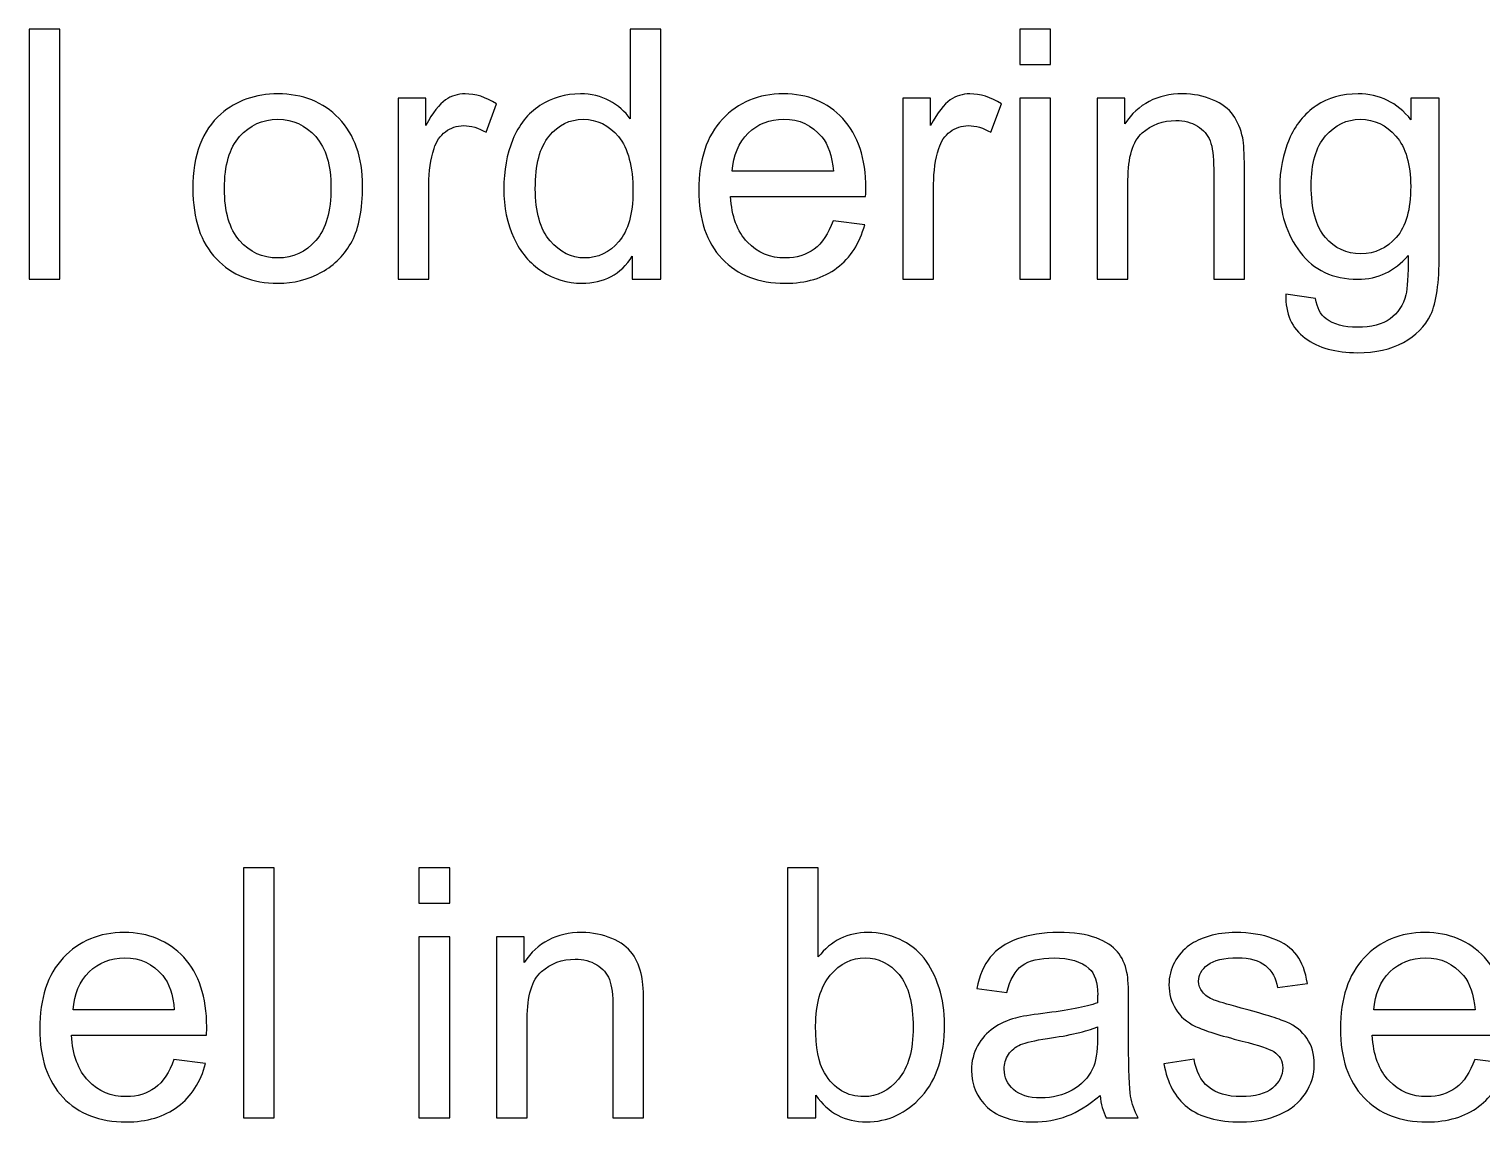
# Model space of a CAD drawing. Header units: centimetres. Extents: x -233 to -82, y 123 to 153.
# Drawn here: x -163.377 to -161.91, y 138.887 to 139.99 of the extents above; entities that cross this region are included whole.
import ezdxf

# ---------------------------------------------------------------- set-up
doc = ezdxf.new("R2010")
doc.units = ezdxf.units.CM
doc.header["$MEASUREMENT"] = 0
doc.layers.add('layer 1', color=7, linetype='Continuous')

msp = doc.modelspace()

# ---------------------------------------------------------------- linework, layer by layer
at = {"layer": 'layer 1'}
for points, knots in [([(-163.3773, 139.73797), (-163.3773, 139.73797), (-163.3773, 139.99047), (-163.3773, 139.99047), (-163.3773, 139.99047), (-163.3773, 139.99047), (-163.3463, 139.99047), (-163.3463, 139.99047), (-163.3463, 139.99047), (-163.3463, 139.99047), (-163.3463, 139.73797), (-163.3463, 139.73797), (-163.3463, 139.73797), (-163.3463, 139.73797), (-163.3773, 139.73797), (-163.3773, 139.73797)], [0, 0, 0, 0, 0.2, 0.2, 0.2, 0.2, 0.4, 0.4, 0.4, 0.4, 0.6, 0.6, 0.6, 0.6, 1, 1, 1, 1]), ([(-162.7679, 139.73797), (-162.7679, 139.73797), (-162.7679, 139.76107), (-162.7679, 139.76107), (-162.7679, 139.76107), (-162.7795, 139.74297), (-162.7965, 139.73387), (-162.819, 139.73387), (-162.819, 139.73387), (-162.8336, 139.73387), (-162.847, 139.73787), (-162.8592, 139.74597), (-162.8592, 139.74597), (-162.8715, 139.75397), (-162.8809, 139.76517), (-162.8876, 139.77957), (-162.8876, 139.77957), (-162.8943, 139.79397), (-162.8977, 139.81057), (-162.8977, 139.82927), (-162.8977, 139.82927), (-162.8977, 139.84757), (-162.8947, 139.86407), (-162.8886, 139.87897), (-162.8886, 139.87897), (-162.8825, 139.89387), (-162.8734, 139.90527), (-162.8612, 139.91317), (-162.8612, 139.91317), (-162.8491, 139.92107), (-162.8355, 139.92507), (-162.8204, 139.92507), (-162.8204, 139.92507), (-162.8094, 139.92507), (-162.7996, 139.92277), (-162.7909, 139.91807), (-162.7909, 139.91807), (-162.7823, 139.91337), (-162.7753, 139.90737), (-162.7699, 139.89987), (-162.7699, 139.89987), (-162.7699, 139.89987), (-162.7699, 139.99047), (-162.7699, 139.99047), (-162.7699, 139.99047), (-162.7699, 139.99047), (-162.7391, 139.99047), (-162.7391, 139.99047), (-162.7391, 139.99047), (-162.7391, 139.99047), (-162.7391, 139.73797), (-162.7391, 139.73797), (-162.7391, 139.73797), (-162.7391, 139.73797), (-162.7679, 139.73797), (-162.7679, 139.73797)], [0, 0, 0, 0, 0.0666667, 0.0666667, 0.0666667, 0.0666667, 0.1333333, 0.1333333, 0.1333333, 0.1333333, 0.2, 0.2, 0.2, 0.2, 0.2666667, 0.2666667, 0.2666667, 0.2666667, 0.3333333, 0.3333333, 0.3333333, 0.3333333, 0.4, 0.4, 0.4, 0.4, 0.4666667, 0.4666667, 0.4666667, 0.4666667, 0.5333333, 0.5333333, 0.5333333, 0.5333333, 0.6, 0.6, 0.6, 0.6, 0.6666667, 0.6666667, 0.6666667, 0.6666667, 0.7333333, 0.7333333, 0.7333333, 0.7333333, 0.8, 0.8, 0.8, 0.8, 0.8666667, 0.8666667, 0.8666667, 0.8666667, 1, 1, 1, 1]), ([(-162.3765, 139.95487), (-162.3765, 139.95487), (-162.3765, 139.99047), (-162.3765, 139.99047), (-162.3765, 139.99047), (-162.3765, 139.99047), (-162.3455, 139.99047), (-162.3455, 139.99047), (-162.3455, 139.99047), (-162.3455, 139.99047), (-162.3455, 139.95487), (-162.3455, 139.95487), (-162.3455, 139.95487), (-162.3455, 139.95487), (-162.3765, 139.95487), (-162.3765, 139.95487)], [0, 0, 0, 0, 0.2, 0.2, 0.2, 0.2, 0.4, 0.4, 0.4, 0.4, 0.6, 0.6, 0.6, 0.6, 1, 1, 1, 1]), ([(-163.2118, 139.82947), (-163.2118, 139.86337), (-163.2024, 139.88837), (-163.1835, 139.90467), (-163.1835, 139.90467), (-163.1678, 139.91827), (-163.1486, 139.92507), (-163.126, 139.92507), (-163.126, 139.92507), (-163.1009, 139.92507), (-163.0803, 139.91687), (-163.0643, 139.90037), (-163.0643, 139.90037), (-163.0484, 139.88387), (-163.0404, 139.86107), (-163.0404, 139.83207), (-163.0404, 139.83207), (-163.0404, 139.80847), (-163.0439, 139.78997), (-163.051, 139.77647), (-163.051, 139.77647), (-163.0581, 139.76297), (-163.0683, 139.75257), (-163.0818, 139.74507), (-163.0818, 139.74507), (-163.0953, 139.73757), (-163.1101, 139.73387), (-163.126, 139.73387), (-163.126, 139.73387), (-163.1516, 139.73387), (-163.1723, 139.74207), (-163.1881, 139.75847), (-163.1881, 139.75847), (-163.2039, 139.77487), (-163.2118, 139.79857), (-163.2118, 139.82947)], [0, 0, 0, 0, 0.1, 0.1, 0.1, 0.1, 0.2, 0.2, 0.2, 0.2, 0.3, 0.3, 0.3, 0.3, 0.4, 0.4, 0.4, 0.4, 0.5, 0.5, 0.5, 0.5, 0.6, 0.6, 0.6, 0.6, 0.7, 0.7, 0.7, 0.7, 0.8, 0.8, 0.8, 0.8, 1, 1, 1, 1]), ([(-163.0044, 139.73797), (-163.0044, 139.73797), (-163.0044, 139.92087), (-163.0044, 139.92087), (-163.0044, 139.92087), (-163.0044, 139.92087), (-162.9765, 139.92087), (-162.9765, 139.92087), (-162.9765, 139.92087), (-162.9765, 139.92087), (-162.9765, 139.89317), (-162.9765, 139.89317), (-162.9765, 139.89317), (-162.9694, 139.90617), (-162.9628, 139.91477), (-162.9567, 139.91887), (-162.9567, 139.91887), (-162.9507, 139.92297), (-162.9441, 139.92507), (-162.9369, 139.92507), (-162.9369, 139.92507), (-162.9264, 139.92507), (-162.9158, 139.92177), (-162.905, 139.91507), (-162.905, 139.91507), (-162.905, 139.91507), (-162.9157, 139.88627), (-162.9157, 139.88627), (-162.9157, 139.88627), (-162.9232, 139.89077), (-162.9308, 139.89297), (-162.9384, 139.89297), (-162.9384, 139.89297), (-162.9452, 139.89297), (-162.9513, 139.89097), (-162.9567, 139.88687), (-162.9567, 139.88687), (-162.9621, 139.88277), (-162.9659, 139.87717), (-162.9682, 139.86987), (-162.9682, 139.86987), (-162.9717, 139.85887), (-162.9734, 139.84687), (-162.9734, 139.83377), (-162.9734, 139.83377), (-162.9734, 139.83377), (-162.9734, 139.73797), (-162.9734, 139.73797), (-162.9734, 139.73797), (-162.9734, 139.73797), (-163.0044, 139.73797), (-163.0044, 139.73797)], [0, 0, 0, 0, 0.0714286, 0.0714286, 0.0714286, 0.0714286, 0.1428571, 0.1428571, 0.1428571, 0.1428571, 0.2142857, 0.2142857, 0.2142857, 0.2142857, 0.2857143, 0.2857143, 0.2857143, 0.2857143, 0.3571429, 0.3571429, 0.3571429, 0.3571429, 0.4285714, 0.4285714, 0.4285714, 0.4285714, 0.5, 0.5, 0.5, 0.5, 0.5714286, 0.5714286, 0.5714286, 0.5714286, 0.6428571, 0.6428571, 0.6428571, 0.6428571, 0.7142857, 0.7142857, 0.7142857, 0.7142857, 0.7857143, 0.7857143, 0.7857143, 0.7857143, 0.8571429, 0.8571429, 0.8571429, 0.8571429, 1, 1, 1, 1]), ([(-162.5651, 139.79687), (-162.5651, 139.79687), (-162.5331, 139.79287), (-162.5331, 139.79287), (-162.5331, 139.79287), (-162.5382, 139.77417), (-162.5475, 139.75967), (-162.5612, 139.74937), (-162.5612, 139.74937), (-162.5749, 139.73907), (-162.5923, 139.73387), (-162.6135, 139.73387), (-162.6135, 139.73387), (-162.6403, 139.73387), (-162.6615, 139.74207), (-162.6772, 139.75857), (-162.6772, 139.75857), (-162.6929, 139.77507), (-162.7007, 139.79817), (-162.7007, 139.82787), (-162.7007, 139.82787), (-162.7007, 139.85867), (-162.6928, 139.88257), (-162.6769, 139.89957), (-162.6769, 139.89957), (-162.661, 139.91657), (-162.6405, 139.92507), (-162.6152, 139.92507), (-162.6152, 139.92507), (-162.5908, 139.92507), (-162.5708, 139.91677), (-162.5553, 139.90007), (-162.5553, 139.90007), (-162.5398, 139.88337), (-162.532, 139.85997), (-162.532, 139.82977), (-162.532, 139.82977), (-162.532, 139.82797), (-162.5321, 139.82517), (-162.5322, 139.82147), (-162.5322, 139.82147), (-162.5322, 139.82147), (-162.6686, 139.82147), (-162.6686, 139.82147), (-162.6686, 139.82147), (-162.6675, 139.80137), (-162.6618, 139.78607), (-162.6516, 139.77537), (-162.6516, 139.77537), (-162.6414, 139.76467), (-162.6286, 139.75937), (-162.6133, 139.75937), (-162.6133, 139.75937), (-162.602, 139.75937), (-162.5923, 139.76237), (-162.5842, 139.76837), (-162.5842, 139.76837), (-162.5762, 139.77427), (-162.5698, 139.78377), (-162.5651, 139.79687)], [0, 0, 0, 0, 0.0625, 0.0625, 0.0625, 0.0625, 0.125, 0.125, 0.125, 0.125, 0.1875, 0.1875, 0.1875, 0.1875, 0.25, 0.25, 0.25, 0.25, 0.3125, 0.3125, 0.3125, 0.3125, 0.375, 0.375, 0.375, 0.375, 0.4375, 0.4375, 0.4375, 0.4375, 0.5, 0.5, 0.5, 0.5, 0.5625, 0.5625, 0.5625, 0.5625, 0.625, 0.625, 0.625, 0.625, 0.6875, 0.6875, 0.6875, 0.6875, 0.75, 0.75, 0.75, 0.75, 0.8125, 0.8125, 0.8125, 0.8125, 0.875, 0.875, 0.875, 0.875, 1, 1, 1, 1]), ([(-162.4945, 139.73797), (-162.4945, 139.73797), (-162.4945, 139.92087), (-162.4945, 139.92087), (-162.4945, 139.92087), (-162.4945, 139.92087), (-162.4666, 139.92087), (-162.4666, 139.92087), (-162.4666, 139.92087), (-162.4666, 139.92087), (-162.4666, 139.89317), (-162.4666, 139.89317), (-162.4666, 139.89317), (-162.4595, 139.90617), (-162.4529, 139.91477), (-162.4468, 139.91887), (-162.4468, 139.91887), (-162.4408, 139.92297), (-162.4342, 139.92507), (-162.427, 139.92507), (-162.427, 139.92507), (-162.4165, 139.92507), (-162.4059, 139.92177), (-162.3951, 139.91507), (-162.3951, 139.91507), (-162.3951, 139.91507), (-162.4058, 139.88627), (-162.4058, 139.88627), (-162.4058, 139.88627), (-162.4133, 139.89077), (-162.4209, 139.89297), (-162.4285, 139.89297), (-162.4285, 139.89297), (-162.4353, 139.89297), (-162.4414, 139.89097), (-162.4468, 139.88687), (-162.4468, 139.88687), (-162.4522, 139.88277), (-162.456, 139.87717), (-162.4583, 139.86987), (-162.4583, 139.86987), (-162.4618, 139.85887), (-162.4635, 139.84687), (-162.4635, 139.83377), (-162.4635, 139.83377), (-162.4635, 139.83377), (-162.4635, 139.73797), (-162.4635, 139.73797), (-162.4635, 139.73797), (-162.4635, 139.73797), (-162.4945, 139.73797), (-162.4945, 139.73797)], [0, 0, 0, 0, 0.0714286, 0.0714286, 0.0714286, 0.0714286, 0.1428571, 0.1428571, 0.1428571, 0.1428571, 0.2142857, 0.2142857, 0.2142857, 0.2142857, 0.2857143, 0.2857143, 0.2857143, 0.2857143, 0.3571429, 0.3571429, 0.3571429, 0.3571429, 0.4285714, 0.4285714, 0.4285714, 0.4285714, 0.5, 0.5, 0.5, 0.5, 0.5714286, 0.5714286, 0.5714286, 0.5714286, 0.6428571, 0.6428571, 0.6428571, 0.6428571, 0.7142857, 0.7142857, 0.7142857, 0.7142857, 0.7857143, 0.7857143, 0.7857143, 0.7857143, 0.8571429, 0.8571429, 0.8571429, 0.8571429, 1, 1, 1, 1]), ([(-162.3765, 139.73797), (-162.3765, 139.73797), (-162.3765, 139.92087), (-162.3765, 139.92087), (-162.3765, 139.92087), (-162.3765, 139.92087), (-162.3455, 139.92087), (-162.3455, 139.92087), (-162.3455, 139.92087), (-162.3455, 139.92087), (-162.3455, 139.73797), (-162.3455, 139.73797), (-162.3455, 139.73797), (-162.3455, 139.73797), (-162.3765, 139.73797), (-162.3765, 139.73797)], [0, 0, 0, 0, 0.2, 0.2, 0.2, 0.2, 0.4, 0.4, 0.4, 0.4, 0.6, 0.6, 0.6, 0.6, 1, 1, 1, 1]), ([(-162.2982, 139.73797), (-162.2982, 139.73797), (-162.2982, 139.92087), (-162.2982, 139.92087), (-162.2982, 139.92087), (-162.2982, 139.92087), (-162.2703, 139.92087), (-162.2703, 139.92087), (-162.2703, 139.92087), (-162.2703, 139.92087), (-162.2703, 139.89487), (-162.2703, 139.89487), (-162.2703, 139.89487), (-162.2569, 139.91497), (-162.2375, 139.92507), (-162.2121, 139.92507), (-162.2121, 139.92507), (-162.2011, 139.92507), (-162.191, 139.92307), (-162.1817, 139.91917), (-162.1817, 139.91917), (-162.1724, 139.91517), (-162.1655, 139.90997), (-162.1609, 139.90357), (-162.1609, 139.90357), (-162.1564, 139.89707), (-162.1532, 139.88947), (-162.1513, 139.88057), (-162.1513, 139.88057), (-162.1502, 139.87487), (-162.1496, 139.86477), (-162.1496, 139.85047), (-162.1496, 139.85047), (-162.1496, 139.85047), (-162.1496, 139.73797), (-162.1496, 139.73797), (-162.1496, 139.73797), (-162.1496, 139.73797), (-162.1806, 139.73797), (-162.1806, 139.73797), (-162.1806, 139.73797), (-162.1806, 139.73797), (-162.1806, 139.84927), (-162.1806, 139.84927), (-162.1806, 139.84927), (-162.1806, 139.86187), (-162.1818, 139.87127), (-162.1842, 139.87757), (-162.1842, 139.87757), (-162.1866, 139.88387), (-162.1909, 139.88887), (-162.197, 139.89257), (-162.197, 139.89257), (-162.2032, 139.89627), (-162.2104, 139.89817), (-162.2187, 139.89817), (-162.2187, 139.89817), (-162.2319, 139.89817), (-162.2433, 139.89397), (-162.2528, 139.88557), (-162.2528, 139.88557), (-162.2624, 139.87717), (-162.2672, 139.86127), (-162.2672, 139.83787), (-162.2672, 139.83787), (-162.2672, 139.83787), (-162.2672, 139.73797), (-162.2672, 139.73797), (-162.2672, 139.73797), (-162.2672, 139.73797), (-162.2982, 139.73797), (-162.2982, 139.73797)], [0, 0, 0, 0, 0.0526316, 0.0526316, 0.0526316, 0.0526316, 0.1052632, 0.1052632, 0.1052632, 0.1052632, 0.1578947, 0.1578947, 0.1578947, 0.1578947, 0.2105263, 0.2105263, 0.2105263, 0.2105263, 0.2631579, 0.2631579, 0.2631579, 0.2631579, 0.3157895, 0.3157895, 0.3157895, 0.3157895, 0.3684211, 0.3684211, 0.3684211, 0.3684211, 0.4210526, 0.4210526, 0.4210526, 0.4210526, 0.4736842, 0.4736842, 0.4736842, 0.4736842, 0.5263158, 0.5263158, 0.5263158, 0.5263158, 0.5789474, 0.5789474, 0.5789474, 0.5789474, 0.6315789, 0.6315789, 0.6315789, 0.6315789, 0.6842105, 0.6842105, 0.6842105, 0.6842105, 0.7368421, 0.7368421, 0.7368421, 0.7368421, 0.7894737, 0.7894737, 0.7894737, 0.7894737, 0.8421053, 0.8421053, 0.8421053, 0.8421053, 0.8947368, 0.8947368, 0.8947368, 0.8947368, 1, 1, 1, 1]), ([(-162.1077, 139.72277), (-162.1077, 139.72277), (-162.0776, 139.71837), (-162.0776, 139.71837), (-162.0776, 139.71837), (-162.0763, 139.70907), (-162.0728, 139.70227), (-162.0671, 139.69797), (-162.0671, 139.69797), (-162.0594, 139.69227), (-162.0489, 139.68937), (-162.0356, 139.68937), (-162.0356, 139.68937), (-162.0212, 139.68937), (-162.0101, 139.69227), (-162.0023, 139.69797), (-162.0023, 139.69797), (-161.9945, 139.70367), (-161.9892, 139.71177), (-161.9865, 139.72217), (-161.9865, 139.72217), (-161.9849, 139.72847), (-161.9841, 139.74167), (-161.9842, 139.76187), (-161.9842, 139.76187), (-161.9977, 139.74597), (-162.0146, 139.73797), (-162.0349, 139.73797), (-162.0349, 139.73797), (-162.06, 139.73797), (-162.0795, 139.74707), (-162.0932, 139.76517), (-162.0932, 139.76517), (-162.107, 139.78327), (-162.1139, 139.80507), (-162.1139, 139.83047), (-162.1139, 139.83047), (-162.1139, 139.84797), (-162.1107, 139.86407), (-162.1044, 139.87887), (-162.1044, 139.87887), (-162.0981, 139.89357), (-162.089, 139.90497), (-162.077, 139.91307), (-162.077, 139.91307), (-162.065, 139.92107), (-162.0509, 139.92507), (-162.0347, 139.92507), (-162.0347, 139.92507), (-162.0131, 139.92507), (-161.9953, 139.91637), (-161.9813, 139.89887), (-161.9813, 139.89887), (-161.9813, 139.89887), (-161.9813, 139.92087), (-161.9813, 139.92087), (-161.9813, 139.92087), (-161.9813, 139.92087), (-161.9527, 139.92087), (-161.9527, 139.92087), (-161.9527, 139.92087), (-161.9527, 139.92087), (-161.9527, 139.76277), (-161.9527, 139.76277), (-161.9527, 139.76277), (-161.9527, 139.73427), (-161.9556, 139.71407), (-161.9614, 139.70217), (-161.9614, 139.70217), (-161.9672, 139.69027), (-161.9764, 139.68097), (-161.9889, 139.67407), (-161.9889, 139.67407), (-162.0015, 139.66717), (-162.017, 139.66377), (-162.0354, 139.66377), (-162.0354, 139.66377), (-162.0572, 139.66377), (-162.0748, 139.66867), (-162.0882, 139.67847), (-162.0882, 139.67847), (-162.1017, 139.68827), (-162.1082, 139.70307), (-162.1077, 139.72277)], [0, 0, 0, 0, 0.0454545, 0.0454545, 0.0454545, 0.0454545, 0.0909091, 0.0909091, 0.0909091, 0.0909091, 0.1363636, 0.1363636, 0.1363636, 0.1363636, 0.1818182, 0.1818182, 0.1818182, 0.1818182, 0.2272727, 0.2272727, 0.2272727, 0.2272727, 0.2727273, 0.2727273, 0.2727273, 0.2727273, 0.3181818, 0.3181818, 0.3181818, 0.3181818, 0.3636364, 0.3636364, 0.3636364, 0.3636364, 0.4090909, 0.4090909, 0.4090909, 0.4090909, 0.4545455, 0.4545455, 0.4545455, 0.4545455, 0.5, 0.5, 0.5, 0.5, 0.5454545, 0.5454545, 0.5454545, 0.5454545, 0.5909091, 0.5909091, 0.5909091, 0.5909091, 0.6363636, 0.6363636, 0.6363636, 0.6363636, 0.6818182, 0.6818182, 0.6818182, 0.6818182, 0.7272727, 0.7272727, 0.7272727, 0.7272727, 0.7727273, 0.7727273, 0.7727273, 0.7727273, 0.8181818, 0.8181818, 0.8181818, 0.8181818, 0.8636364, 0.8636364, 0.8636364, 0.8636364, 0.9090909, 0.9090909, 0.9090909, 0.9090909, 1, 1, 1, 1]), ([(-163.1799, 139.82947), (-163.1799, 139.80597), (-163.1748, 139.78847), (-163.1646, 139.77687), (-163.1646, 139.77687), (-163.1544, 139.76517), (-163.1415, 139.75937), (-163.126, 139.75937), (-163.126, 139.75937), (-163.1106, 139.75937), (-163.0978, 139.76527), (-163.0876, 139.77697), (-163.0876, 139.77697), (-163.0774, 139.78867), (-163.0723, 139.80647), (-163.0723, 139.83047), (-163.0723, 139.83047), (-163.0723, 139.85307), (-163.0774, 139.87017), (-163.0877, 139.88187), (-163.0877, 139.88187), (-163.098, 139.89357), (-163.1107, 139.89937), (-163.126, 139.89937), (-163.126, 139.89937), (-163.1415, 139.89937), (-163.1544, 139.89357), (-163.1646, 139.88197), (-163.1646, 139.88197), (-163.1748, 139.87037), (-163.1799, 139.85287), (-163.1799, 139.82947)], [0, 0, 0, 0, 0.1111111, 0.1111111, 0.1111111, 0.1111111, 0.2222222, 0.2222222, 0.2222222, 0.2222222, 0.3333333, 0.3333333, 0.3333333, 0.3333333, 0.4444444, 0.4444444, 0.4444444, 0.4444444, 0.5555556, 0.5555556, 0.5555556, 0.5555556, 0.6666667, 0.6666667, 0.6666667, 0.6666667, 0.7777778, 0.7777778, 0.7777778, 0.7777778, 1, 1, 1, 1]), ([(-162.8659, 139.82927), (-162.8659, 139.80587), (-162.8609, 139.78837), (-162.851, 139.77677), (-162.851, 139.77677), (-162.8411, 139.76517), (-162.8295, 139.75937), (-162.8161, 139.75937), (-162.8161, 139.75937), (-162.8026, 139.75937), (-162.791, 139.76487), (-162.7815, 139.77597), (-162.7815, 139.77597), (-162.772, 139.78707), (-162.7673, 139.80397), (-162.7673, 139.82667), (-162.7673, 139.82667), (-162.7673, 139.85177), (-162.7721, 139.87017), (-162.7818, 139.88187), (-162.7818, 139.88187), (-162.7915, 139.89357), (-162.8034, 139.89937), (-162.8175, 139.89937), (-162.8175, 139.89937), (-162.8312, 139.89937), (-162.8427, 139.89377), (-162.852, 139.88247), (-162.852, 139.88247), (-162.8613, 139.87117), (-162.8659, 139.85347), (-162.8659, 139.82927)], [0, 0, 0, 0, 0.1111111, 0.1111111, 0.1111111, 0.1111111, 0.2222222, 0.2222222, 0.2222222, 0.2222222, 0.3333333, 0.3333333, 0.3333333, 0.3333333, 0.4444444, 0.4444444, 0.4444444, 0.4444444, 0.5555556, 0.5555556, 0.5555556, 0.5555556, 0.6666667, 0.6666667, 0.6666667, 0.6666667, 0.7777778, 0.7777778, 0.7777778, 0.7777778, 1, 1, 1, 1]), ([(-162.6669, 139.84697), (-162.6669, 139.84697), (-162.5648, 139.84697), (-162.5648, 139.84697), (-162.5648, 139.84697), (-162.5661, 139.86237), (-162.57, 139.87397), (-162.5765, 139.88167), (-162.5765, 139.88167), (-162.5864, 139.89357), (-162.5992, 139.89957), (-162.6149, 139.89957), (-162.6149, 139.89957), (-162.6292, 139.89957), (-162.6411, 139.89477), (-162.6508, 139.88527), (-162.6508, 139.88527), (-162.6605, 139.87577), (-162.6659, 139.86297), (-162.6669, 139.84697)], [0, 0, 0, 0, 0.1666667, 0.1666667, 0.1666667, 0.1666667, 0.3333333, 0.3333333, 0.3333333, 0.3333333, 0.5, 0.5, 0.5, 0.5, 0.6666667, 0.6666667, 0.6666667, 0.6666667, 1, 1, 1, 1]), ([(-162.0821, 139.83267), (-162.0821, 139.80867), (-162.0773, 139.79117), (-162.0678, 139.78017), (-162.0678, 139.78017), (-162.0583, 139.76917), (-162.0463, 139.76367), (-162.0319, 139.76367), (-162.0319, 139.76367), (-162.0177, 139.76367), (-162.0058, 139.76917), (-161.9961, 139.78017), (-161.9961, 139.78017), (-161.9864, 139.79107), (-161.9816, 139.80827), (-161.9816, 139.83167), (-161.9816, 139.83167), (-161.9816, 139.85407), (-161.9866, 139.87097), (-161.9965, 139.88237), (-161.9965, 139.88237), (-162.0064, 139.89367), (-162.0184, 139.89937), (-162.0325, 139.89937), (-162.0325, 139.89937), (-162.0462, 139.89937), (-162.0579, 139.89377), (-162.0676, 139.88257), (-162.0676, 139.88257), (-162.0773, 139.87137), (-162.0821, 139.85477), (-162.0821, 139.83267)], [0, 0, 0, 0, 0.1111111, 0.1111111, 0.1111111, 0.1111111, 0.2222222, 0.2222222, 0.2222222, 0.2222222, 0.3333333, 0.3333333, 0.3333333, 0.3333333, 0.4444444, 0.4444444, 0.4444444, 0.4444444, 0.5555556, 0.5555556, 0.5555556, 0.5555556, 0.6666667, 0.6666667, 0.6666667, 0.6666667, 0.7777778, 0.7777778, 0.7777778, 0.7777778, 1, 1, 1, 1]), ([(-163.1606, 138.8913), (-163.1606, 138.8913), (-163.1606, 139.1438), (-163.1606, 139.1438), (-163.1606, 139.1438), (-163.1606, 139.1438), (-163.1296, 139.1438), (-163.1296, 139.1438), (-163.1296, 139.1438), (-163.1296, 139.1438), (-163.1296, 138.8913), (-163.1296, 138.8913), (-163.1296, 138.8913), (-163.1296, 138.8913), (-163.1606, 138.8913), (-163.1606, 138.8913)], [0, 0, 0, 0, 0.2, 0.2, 0.2, 0.2, 0.4, 0.4, 0.4, 0.4, 0.6, 0.6, 0.6, 0.6, 1, 1, 1, 1]), ([(-162.9834, 139.1082), (-162.9834, 139.1082), (-162.9834, 139.1438), (-162.9834, 139.1438), (-162.9834, 139.1438), (-162.9834, 139.1438), (-162.9524, 139.1438), (-162.9524, 139.1438), (-162.9524, 139.1438), (-162.9524, 139.1438), (-162.9524, 139.1082), (-162.9524, 139.1082), (-162.9524, 139.1082), (-162.9524, 139.1082), (-162.9834, 139.1082), (-162.9834, 139.1082)], [0, 0, 0, 0, 0.2, 0.2, 0.2, 0.2, 0.4, 0.4, 0.4, 0.4, 0.6, 0.6, 0.6, 0.6, 1, 1, 1, 1]), ([(-162.5824, 138.8913), (-162.5824, 138.8913), (-162.6111, 138.8913), (-162.6111, 138.8913), (-162.6111, 138.8913), (-162.6111, 138.8913), (-162.6111, 139.1438), (-162.6111, 139.1438), (-162.6111, 139.1438), (-162.6111, 139.1438), (-162.5801, 139.1438), (-162.5801, 139.1438), (-162.5801, 139.1438), (-162.5801, 139.1438), (-162.5801, 139.0537), (-162.5801, 139.0537), (-162.5801, 139.0537), (-162.567, 139.0702), (-162.5503, 139.0784), (-162.53, 139.0784), (-162.53, 139.0784), (-162.5187, 139.0784), (-162.5081, 139.0761), (-162.498, 139.0716), (-162.498, 139.0716), (-162.488, 139.0671), (-162.4797, 139.0607), (-162.4732, 139.0525), (-162.4732, 139.0525), (-162.4667, 139.0442), (-162.4617, 139.0343), (-162.458, 139.0227), (-162.458, 139.0227), (-162.4543, 139.0111), (-162.4525, 138.9987), (-162.4525, 138.9855), (-162.4525, 138.9855), (-162.4525, 138.9542), (-162.4602, 138.93), (-162.4757, 138.9129), (-162.4757, 138.9129), (-162.4912, 138.8958), (-162.5098, 138.8872), (-162.5315, 138.8872), (-162.5315, 138.8872), (-162.5531, 138.8872), (-162.5701, 138.8962), (-162.5824, 138.9142), (-162.5824, 138.9142), (-162.5824, 138.9142), (-162.5824, 138.8913), (-162.5824, 138.8913)], [0, 0, 0, 0, 0.0714286, 0.0714286, 0.0714286, 0.0714286, 0.1428571, 0.1428571, 0.1428571, 0.1428571, 0.2142857, 0.2142857, 0.2142857, 0.2142857, 0.2857143, 0.2857143, 0.2857143, 0.2857143, 0.3571429, 0.3571429, 0.3571429, 0.3571429, 0.4285714, 0.4285714, 0.4285714, 0.4285714, 0.5, 0.5, 0.5, 0.5, 0.5714286, 0.5714286, 0.5714286, 0.5714286, 0.6428571, 0.6428571, 0.6428571, 0.6428571, 0.7142857, 0.7142857, 0.7142857, 0.7142857, 0.7857143, 0.7857143, 0.7857143, 0.7857143, 0.8571429, 0.8571429, 0.8571429, 0.8571429, 1, 1, 1, 1]), ([(-163.2309, 138.9502), (-163.2309, 138.9502), (-163.1989, 138.9462), (-163.1989, 138.9462), (-163.1989, 138.9462), (-163.204, 138.9275), (-163.2133, 138.913), (-163.227, 138.9027), (-163.227, 138.9027), (-163.2407, 138.8924), (-163.2581, 138.8872), (-163.2793, 138.8872), (-163.2793, 138.8872), (-163.3061, 138.8872), (-163.3273, 138.8954), (-163.343, 138.9119), (-163.343, 138.9119), (-163.3587, 138.9284), (-163.3665, 138.9515), (-163.3665, 138.9812), (-163.3665, 138.9812), (-163.3665, 139.012), (-163.3586, 139.0359), (-163.3427, 139.0529), (-163.3427, 139.0529), (-163.3268, 139.0699), (-163.3063, 139.0784), (-163.281, 139.0784), (-163.281, 139.0784), (-163.2566, 139.0784), (-163.2366, 139.0701), (-163.2211, 139.0534), (-163.2211, 139.0534), (-163.2056, 139.0367), (-163.1978, 139.0133), (-163.1978, 138.9831), (-163.1978, 138.9831), (-163.1978, 138.9813), (-163.1979, 138.9785), (-163.198, 138.9748), (-163.198, 138.9748), (-163.198, 138.9748), (-163.3344, 138.9748), (-163.3344, 138.9748), (-163.3344, 138.9748), (-163.3333, 138.9547), (-163.3276, 138.9394), (-163.3174, 138.9287), (-163.3174, 138.9287), (-163.3072, 138.918), (-163.2944, 138.9127), (-163.2791, 138.9127), (-163.2791, 138.9127), (-163.2678, 138.9127), (-163.2581, 138.9157), (-163.25, 138.9217), (-163.25, 138.9217), (-163.242, 138.9276), (-163.2356, 138.9371), (-163.2309, 138.9502)], [0, 0, 0, 0, 0.0625, 0.0625, 0.0625, 0.0625, 0.125, 0.125, 0.125, 0.125, 0.1875, 0.1875, 0.1875, 0.1875, 0.25, 0.25, 0.25, 0.25, 0.3125, 0.3125, 0.3125, 0.3125, 0.375, 0.375, 0.375, 0.375, 0.4375, 0.4375, 0.4375, 0.4375, 0.5, 0.5, 0.5, 0.5, 0.5625, 0.5625, 0.5625, 0.5625, 0.625, 0.625, 0.625, 0.625, 0.6875, 0.6875, 0.6875, 0.6875, 0.75, 0.75, 0.75, 0.75, 0.8125, 0.8125, 0.8125, 0.8125, 0.875, 0.875, 0.875, 0.875, 1, 1, 1, 1]), ([(-162.9051, 138.8913), (-162.9051, 138.8913), (-162.9051, 139.0742), (-162.9051, 139.0742), (-162.9051, 139.0742), (-162.9051, 139.0742), (-162.8772, 139.0742), (-162.8772, 139.0742), (-162.8772, 139.0742), (-162.8772, 139.0742), (-162.8772, 139.0482), (-162.8772, 139.0482), (-162.8772, 139.0482), (-162.8638, 139.0683), (-162.8444, 139.0784), (-162.819, 139.0784), (-162.819, 139.0784), (-162.808, 139.0784), (-162.7979, 139.0764), (-162.7886, 139.0725), (-162.7886, 139.0725), (-162.7793, 139.0685), (-162.7724, 139.0633), (-162.7678, 139.0569), (-162.7678, 139.0569), (-162.7633, 139.0504), (-162.7601, 139.0428), (-162.7582, 139.0339), (-162.7582, 139.0339), (-162.7571, 139.0282), (-162.7565, 139.0181), (-162.7565, 139.0038), (-162.7565, 139.0038), (-162.7565, 139.0038), (-162.7565, 138.8913), (-162.7565, 138.8913), (-162.7565, 138.8913), (-162.7565, 138.8913), (-162.7875, 138.8913), (-162.7875, 138.8913), (-162.7875, 138.8913), (-162.7875, 138.8913), (-162.7875, 139.0026), (-162.7875, 139.0026), (-162.7875, 139.0026), (-162.7875, 139.0152), (-162.7887, 139.0246), (-162.7911, 139.0309), (-162.7911, 139.0309), (-162.7935, 139.0372), (-162.7978, 139.0422), (-162.8039, 139.0459), (-162.8039, 139.0459), (-162.8101, 139.0496), (-162.8173, 139.0515), (-162.8256, 139.0515), (-162.8256, 139.0515), (-162.8388, 139.0515), (-162.8502, 139.0473), (-162.8597, 139.0389), (-162.8597, 139.0389), (-162.8693, 139.0305), (-162.8741, 139.0146), (-162.8741, 138.9912), (-162.8741, 138.9912), (-162.8741, 138.9912), (-162.8741, 138.8913), (-162.8741, 138.8913), (-162.8741, 138.8913), (-162.8741, 138.8913), (-162.9051, 138.8913), (-162.9051, 138.8913)], [0, 0, 0, 0, 0.0526316, 0.0526316, 0.0526316, 0.0526316, 0.1052632, 0.1052632, 0.1052632, 0.1052632, 0.1578947, 0.1578947, 0.1578947, 0.1578947, 0.2105263, 0.2105263, 0.2105263, 0.2105263, 0.2631579, 0.2631579, 0.2631579, 0.2631579, 0.3157895, 0.3157895, 0.3157895, 0.3157895, 0.3684211, 0.3684211, 0.3684211, 0.3684211, 0.4210526, 0.4210526, 0.4210526, 0.4210526, 0.4736842, 0.4736842, 0.4736842, 0.4736842, 0.5263158, 0.5263158, 0.5263158, 0.5263158, 0.5789474, 0.5789474, 0.5789474, 0.5789474, 0.6315789, 0.6315789, 0.6315789, 0.6315789, 0.6842105, 0.6842105, 0.6842105, 0.6842105, 0.7368421, 0.7368421, 0.7368421, 0.7368421, 0.7894737, 0.7894737, 0.7894737, 0.7894737, 0.8421053, 0.8421053, 0.8421053, 0.8421053, 0.8947368, 0.8947368, 0.8947368, 0.8947368, 1, 1, 1, 1]), ([(-162.2954, 138.9139), (-162.3069, 138.9041), (-162.3179, 138.8972), (-162.3285, 138.8932), (-162.3285, 138.8932), (-162.3392, 138.8892), (-162.3506, 138.8872), (-162.3627, 138.8872), (-162.3627, 138.8872), (-162.3828, 138.8872), (-162.3983, 138.8921), (-162.4091, 138.9019), (-162.4091, 138.9019), (-162.4199, 138.9117), (-162.4253, 138.9242), (-162.4253, 138.9395), (-162.4253, 138.9395), (-162.4253, 138.9485), (-162.4232, 138.9567), (-162.4191, 138.9641), (-162.4191, 138.9641), (-162.415, 138.9715), (-162.4097, 138.9774), (-162.4031, 138.9819), (-162.4031, 138.9819), (-162.3965, 138.9864), (-162.3891, 138.9898), (-162.3808, 138.9921), (-162.3808, 138.9921), (-162.3747, 138.9937), (-162.3656, 138.9952), (-162.3533, 138.9967), (-162.3533, 138.9967), (-162.3282, 138.9997), (-162.3098, 139.0033), (-162.298, 139.0074), (-162.298, 139.0074), (-162.2979, 139.0117), (-162.2978, 139.0144), (-162.2978, 139.0155), (-162.2978, 139.0155), (-162.2978, 139.0281), (-162.3007, 139.037), (-162.3066, 139.0422), (-162.3066, 139.0422), (-162.3145, 139.0492), (-162.3263, 139.0527), (-162.3419, 139.0527), (-162.3419, 139.0527), (-162.3565, 139.0527), (-162.3673, 139.0502), (-162.3742, 139.0451), (-162.3742, 139.0451), (-162.3811, 139.04), (-162.3863, 139.0309), (-162.3896, 139.0179), (-162.3896, 139.0179), (-162.3896, 139.0179), (-162.4199, 139.022), (-162.4199, 139.022), (-162.4199, 139.022), (-162.4172, 139.035), (-162.4126, 139.0455), (-162.4063, 139.0535), (-162.4063, 139.0535), (-162.4, 139.0614), (-162.3908, 139.0676), (-162.3789, 139.0719), (-162.3789, 139.0719), (-162.367, 139.0762), (-162.3531, 139.0784), (-162.3374, 139.0784), (-162.3374, 139.0784), (-162.3218, 139.0784), (-162.3091, 139.0766), (-162.2993, 139.0729), (-162.2993, 139.0729), (-162.2896, 139.0692), (-162.2824, 139.0645), (-162.2778, 139.059), (-162.2778, 139.059), (-162.2732, 139.0534), (-162.27, 139.0464), (-162.2682, 139.0379), (-162.2682, 139.0379), (-162.2671, 139.0326), (-162.2666, 139.0231), (-162.2666, 139.0093), (-162.2666, 139.0093), (-162.2666, 139.0093), (-162.2666, 138.968), (-162.2666, 138.968), (-162.2666, 138.968), (-162.2666, 138.9391), (-162.2659, 138.9209), (-162.2646, 138.9133), (-162.2646, 138.9133), (-162.2633, 138.9056), (-162.2607, 138.8983), (-162.2568, 138.8913), (-162.2568, 138.8913), (-162.2568, 138.8913), (-162.2892, 138.8913), (-162.2892, 138.8913), (-162.2892, 138.8913), (-162.2924, 138.8977), (-162.2945, 138.9052), (-162.2954, 138.9139)], [0, 0, 0, 0, 0.0357143, 0.0357143, 0.0357143, 0.0357143, 0.0714286, 0.0714286, 0.0714286, 0.0714286, 0.1071429, 0.1071429, 0.1071429, 0.1071429, 0.1428571, 0.1428571, 0.1428571, 0.1428571, 0.1785714, 0.1785714, 0.1785714, 0.1785714, 0.2142857, 0.2142857, 0.2142857, 0.2142857, 0.25, 0.25, 0.25, 0.25, 0.2857143, 0.2857143, 0.2857143, 0.2857143, 0.3214286, 0.3214286, 0.3214286, 0.3214286, 0.3571429, 0.3571429, 0.3571429, 0.3571429, 0.3928571, 0.3928571, 0.3928571, 0.3928571, 0.4285714, 0.4285714, 0.4285714, 0.4285714, 0.4642857, 0.4642857, 0.4642857, 0.4642857, 0.5, 0.5, 0.5, 0.5, 0.5357143, 0.5357143, 0.5357143, 0.5357143, 0.5714286, 0.5714286, 0.5714286, 0.5714286, 0.6071429, 0.6071429, 0.6071429, 0.6071429, 0.6428571, 0.6428571, 0.6428571, 0.6428571, 0.6785714, 0.6785714, 0.6785714, 0.6785714, 0.7142857, 0.7142857, 0.7142857, 0.7142857, 0.75, 0.75, 0.75, 0.75, 0.7857143, 0.7857143, 0.7857143, 0.7857143, 0.8214286, 0.8214286, 0.8214286, 0.8214286, 0.8571429, 0.8571429, 0.8571429, 0.8571429, 0.8928571, 0.8928571, 0.8928571, 0.8928571, 0.9285714, 0.9285714, 0.9285714, 0.9285714, 1, 1, 1, 1]), ([(-162.2309, 138.9459), (-162.2309, 138.9459), (-162.2003, 138.9507), (-162.2003, 138.9507), (-162.2003, 138.9507), (-162.1986, 138.9384), (-162.1938, 138.929), (-162.1859, 138.9225), (-162.1859, 138.9225), (-162.178, 138.916), (-162.167, 138.9127), (-162.1529, 138.9127), (-162.1529, 138.9127), (-162.1387, 138.9127), (-162.1281, 138.9156), (-162.1212, 138.9214), (-162.1212, 138.9214), (-162.1143, 138.9272), (-162.1109, 138.934), (-162.1109, 138.9418), (-162.1109, 138.9418), (-162.1109, 138.9488), (-162.1139, 138.9543), (-162.12, 138.9583), (-162.12, 138.9583), (-162.1243, 138.961), (-162.1348, 138.9645), (-162.1517, 138.9688), (-162.1517, 138.9688), (-162.1744, 138.9745), (-162.1902, 138.9795), (-162.199, 138.9837), (-162.199, 138.9837), (-162.2078, 138.9879), (-162.2145, 138.9937), (-162.219, 139.0011), (-162.219, 139.0011), (-162.2235, 139.0085), (-162.2258, 139.0167), (-162.2258, 139.0257), (-162.2258, 139.0257), (-162.2258, 139.0338), (-162.2239, 139.0414), (-162.2202, 139.0483), (-162.2202, 139.0483), (-162.2165, 139.0552), (-162.2114, 139.061), (-162.2049, 139.0656), (-162.2049, 139.0656), (-162.2001, 139.0692), (-162.1935, 139.0722), (-162.1852, 139.0747), (-162.1852, 139.0747), (-162.1769, 139.0772), (-162.1679, 139.0784), (-162.1584, 139.0784), (-162.1584, 139.0784), (-162.1441, 139.0784), (-162.1315, 139.0763), (-162.1206, 139.0722), (-162.1206, 139.0722), (-162.1097, 139.0681), (-162.1017, 139.0625), (-162.0965, 139.0554), (-162.0965, 139.0554), (-162.0914, 139.0483), (-162.0878, 139.0389), (-162.0859, 139.027), (-162.0859, 139.027), (-162.0859, 139.027), (-162.1162, 139.0229), (-162.1162, 139.0229), (-162.1162, 139.0229), (-162.1176, 139.0323), (-162.1216, 139.0397), (-162.1282, 139.045), (-162.1282, 139.045), (-162.1348, 139.0503), (-162.1441, 139.0529), (-162.1562, 139.0529), (-162.1562, 139.0529), (-162.1704, 139.0529), (-162.1805, 139.0506), (-162.1866, 139.0459), (-162.1866, 139.0459), (-162.1927, 139.0412), (-162.1958, 139.0356), (-162.1958, 139.0293), (-162.1958, 139.0293), (-162.1958, 139.0252), (-162.1945, 139.0216), (-162.192, 139.0184), (-162.192, 139.0184), (-162.1895, 139.0151), (-162.1855, 139.0123), (-162.1801, 139.0102), (-162.1801, 139.0102), (-162.177, 139.009), (-162.1679, 139.0063), (-162.1527, 139.0022), (-162.1527, 139.0022), (-162.1308, 138.9963), (-162.1155, 138.9916), (-162.1068, 138.9879), (-162.1068, 138.9879), (-162.0981, 138.9842), (-162.0913, 138.9787), (-162.0864, 138.9716), (-162.0864, 138.9716), (-162.0815, 138.9645), (-162.079, 138.9556), (-162.079, 138.945), (-162.079, 138.945), (-162.079, 138.9347), (-162.082, 138.925), (-162.088, 138.9159), (-162.088, 138.9159), (-162.0941, 138.9068), (-162.1028, 138.8997), (-162.1141, 138.8947), (-162.1141, 138.8947), (-162.1255, 138.8897), (-162.1384, 138.8872), (-162.1527, 138.8872), (-162.1527, 138.8872), (-162.1765, 138.8872), (-162.1946, 138.8921), (-162.2071, 138.902), (-162.2071, 138.902), (-162.2196, 138.9119), (-162.2275, 138.9265), (-162.2309, 138.9459)], [0, 0, 0, 0, 0.0294118, 0.0294118, 0.0294118, 0.0294118, 0.0588235, 0.0588235, 0.0588235, 0.0588235, 0.0882353, 0.0882353, 0.0882353, 0.0882353, 0.1176471, 0.1176471, 0.1176471, 0.1176471, 0.1470588, 0.1470588, 0.1470588, 0.1470588, 0.1764706, 0.1764706, 0.1764706, 0.1764706, 0.2058824, 0.2058824, 0.2058824, 0.2058824, 0.2352941, 0.2352941, 0.2352941, 0.2352941, 0.2647059, 0.2647059, 0.2647059, 0.2647059, 0.2941176, 0.2941176, 0.2941176, 0.2941176, 0.3235294, 0.3235294, 0.3235294, 0.3235294, 0.3529412, 0.3529412, 0.3529412, 0.3529412, 0.3823529, 0.3823529, 0.3823529, 0.3823529, 0.4117647, 0.4117647, 0.4117647, 0.4117647, 0.4411765, 0.4411765, 0.4411765, 0.4411765, 0.4705882, 0.4705882, 0.4705882, 0.4705882, 0.5, 0.5, 0.5, 0.5, 0.5294118, 0.5294118, 0.5294118, 0.5294118, 0.5588235, 0.5588235, 0.5588235, 0.5588235, 0.5882353, 0.5882353, 0.5882353, 0.5882353, 0.6176471, 0.6176471, 0.6176471, 0.6176471, 0.6470588, 0.6470588, 0.6470588, 0.6470588, 0.6764706, 0.6764706, 0.6764706, 0.6764706, 0.7058824, 0.7058824, 0.7058824, 0.7058824, 0.7352941, 0.7352941, 0.7352941, 0.7352941, 0.7647059, 0.7647059, 0.7647059, 0.7647059, 0.7941176, 0.7941176, 0.7941176, 0.7941176, 0.8235294, 0.8235294, 0.8235294, 0.8235294, 0.8529412, 0.8529412, 0.8529412, 0.8529412, 0.8823529, 0.8823529, 0.8823529, 0.8823529, 0.9117647, 0.9117647, 0.9117647, 0.9117647, 0.9411765, 0.9411765, 0.9411765, 0.9411765, 1, 1, 1, 1]), ([(-161.9169, 138.9502), (-161.9169, 138.9502), (-161.8849, 138.9462), (-161.8849, 138.9462), (-161.8849, 138.9462), (-161.89, 138.9275), (-161.8993, 138.913), (-161.913, 138.9027), (-161.913, 138.9027), (-161.9267, 138.8924), (-161.9441, 138.8872), (-161.9653, 138.8872), (-161.9653, 138.8872), (-161.9921, 138.8872), (-162.0133, 138.8954), (-162.029, 138.9119), (-162.029, 138.9119), (-162.0447, 138.9284), (-162.0525, 138.9515), (-162.0525, 138.9812), (-162.0525, 138.9812), (-162.0525, 139.012), (-162.0446, 139.0359), (-162.0287, 139.0529), (-162.0287, 139.0529), (-162.0128, 139.0699), (-161.9923, 139.0784), (-161.967, 139.0784), (-161.967, 139.0784), (-161.9426, 139.0784), (-161.9226, 139.0701), (-161.9071, 139.0534), (-161.9071, 139.0534), (-161.8916, 139.0367), (-161.8838, 139.0133), (-161.8838, 138.9831), (-161.8838, 138.9831), (-161.8838, 138.9813), (-161.8839, 138.9785), (-161.884, 138.9748), (-161.884, 138.9748), (-161.884, 138.9748), (-162.0204, 138.9748), (-162.0204, 138.9748), (-162.0204, 138.9748), (-162.0193, 138.9547), (-162.0136, 138.9394), (-162.0034, 138.9287), (-162.0034, 138.9287), (-161.9932, 138.918), (-161.9804, 138.9127), (-161.9651, 138.9127), (-161.9651, 138.9127), (-161.9538, 138.9127), (-161.9441, 138.9157), (-161.936, 138.9217), (-161.936, 138.9217), (-161.928, 138.9276), (-161.9216, 138.9371), (-161.9169, 138.9502)], [0, 0, 0, 0, 0.0625, 0.0625, 0.0625, 0.0625, 0.125, 0.125, 0.125, 0.125, 0.1875, 0.1875, 0.1875, 0.1875, 0.25, 0.25, 0.25, 0.25, 0.3125, 0.3125, 0.3125, 0.3125, 0.375, 0.375, 0.375, 0.375, 0.4375, 0.4375, 0.4375, 0.4375, 0.5, 0.5, 0.5, 0.5, 0.5625, 0.5625, 0.5625, 0.5625, 0.625, 0.625, 0.625, 0.625, 0.6875, 0.6875, 0.6875, 0.6875, 0.75, 0.75, 0.75, 0.75, 0.8125, 0.8125, 0.8125, 0.8125, 0.875, 0.875, 0.875, 0.875, 1, 1, 1, 1]), ([(-162.9834, 138.8913), (-162.9834, 138.8913), (-162.9834, 139.0742), (-162.9834, 139.0742), (-162.9834, 139.0742), (-162.9834, 139.0742), (-162.9524, 139.0742), (-162.9524, 139.0742), (-162.9524, 139.0742), (-162.9524, 139.0742), (-162.9524, 138.8913), (-162.9524, 138.8913), (-162.9524, 138.8913), (-162.9524, 138.8913), (-162.9834, 138.8913), (-162.9834, 138.8913)], [0, 0, 0, 0, 0.2, 0.2, 0.2, 0.2, 0.4, 0.4, 0.4, 0.4, 0.6, 0.6, 0.6, 0.6, 1, 1, 1, 1]), ([(-163.3327, 139.0003), (-163.3327, 139.0003), (-163.2306, 139.0003), (-163.2306, 139.0003), (-163.2306, 139.0003), (-163.2319, 139.0157), (-163.2358, 139.0273), (-163.2423, 139.035), (-163.2423, 139.035), (-163.2522, 139.0469), (-163.265, 139.0529), (-163.2807, 139.0529), (-163.2807, 139.0529), (-163.295, 139.0529), (-163.3069, 139.0481), (-163.3166, 139.0386), (-163.3166, 139.0386), (-163.3263, 139.0291), (-163.3317, 139.0163), (-163.3327, 139.0003)], [0, 0, 0, 0, 0.1666667, 0.1666667, 0.1666667, 0.1666667, 0.3333333, 0.3333333, 0.3333333, 0.3333333, 0.5, 0.5, 0.5, 0.5, 0.6666667, 0.6666667, 0.6666667, 0.6666667, 1, 1, 1, 1]), ([(-162.5827, 138.9841), (-162.5827, 138.9622), (-162.5797, 138.9463), (-162.5737, 138.9366), (-162.5737, 138.9366), (-162.564, 138.9207), (-162.5508, 138.9127), (-162.5341, 138.9127), (-162.5341, 138.9127), (-162.5206, 138.9127), (-162.5089, 138.9186), (-162.499, 138.9304), (-162.499, 138.9304), (-162.4891, 138.9421), (-162.4842, 138.9596), (-162.4842, 138.9829), (-162.4842, 138.9829), (-162.4842, 139.0068), (-162.4889, 139.0245), (-162.4984, 139.0359), (-162.4984, 139.0359), (-162.5079, 139.0472), (-162.5193, 139.0529), (-162.5327, 139.0529), (-162.5327, 139.0529), (-162.5463, 139.0529), (-162.558, 139.047), (-162.5679, 139.0353), (-162.5679, 139.0353), (-162.5778, 139.0235), (-162.5827, 139.0064), (-162.5827, 138.9841)], [0, 0, 0, 0, 0.1111111, 0.1111111, 0.1111111, 0.1111111, 0.2222222, 0.2222222, 0.2222222, 0.2222222, 0.3333333, 0.3333333, 0.3333333, 0.3333333, 0.4444444, 0.4444444, 0.4444444, 0.4444444, 0.5555556, 0.5555556, 0.5555556, 0.5555556, 0.6666667, 0.6666667, 0.6666667, 0.6666667, 0.7777778, 0.7777778, 0.7777778, 0.7777778, 1, 1, 1, 1]), ([(-162.0187, 139.0003), (-162.0187, 139.0003), (-161.9166, 139.0003), (-161.9166, 139.0003), (-161.9166, 139.0003), (-161.9179, 139.0157), (-161.9218, 139.0273), (-161.9283, 139.035), (-161.9283, 139.035), (-161.9382, 139.0469), (-161.951, 139.0529), (-161.9667, 139.0529), (-161.9667, 139.0529), (-161.981, 139.0529), (-161.9929, 139.0481), (-162.0026, 139.0386), (-162.0026, 139.0386), (-162.0123, 139.0291), (-162.0177, 139.0163), (-162.0187, 139.0003)], [0, 0, 0, 0, 0.1666667, 0.1666667, 0.1666667, 0.1666667, 0.3333333, 0.3333333, 0.3333333, 0.3333333, 0.5, 0.5, 0.5, 0.5, 0.6666667, 0.6666667, 0.6666667, 0.6666667, 1, 1, 1, 1]), ([(-162.298, 138.9831), (-162.3092, 138.9785), (-162.3261, 138.9746), (-162.3486, 138.9714), (-162.3486, 138.9714), (-162.3613, 138.9695), (-162.3703, 138.9675), (-162.3756, 138.9652), (-162.3756, 138.9652), (-162.3809, 138.9629), (-162.385, 138.9596), (-162.3879, 138.9552), (-162.3879, 138.9552), (-162.3908, 138.9507), (-162.3922, 138.9458), (-162.3922, 138.9404), (-162.3922, 138.9404), (-162.3922, 138.9321), (-162.3891, 138.9253), (-162.3828, 138.9198), (-162.3828, 138.9198), (-162.3765, 138.9143), (-162.3674, 138.9115), (-162.3553, 138.9115), (-162.3553, 138.9115), (-162.3434, 138.9115), (-162.3327, 138.9141), (-162.3234, 138.9193), (-162.3234, 138.9193), (-162.3141, 138.9245), (-162.3073, 138.9316), (-162.303, 138.9407), (-162.303, 138.9407), (-162.2997, 138.9477), (-162.298, 138.958), (-162.298, 138.9717), (-162.298, 138.9717), (-162.298, 138.9717), (-162.298, 138.9831), (-162.298, 138.9831)], [0, 0, 0, 0, 0.0909091, 0.0909091, 0.0909091, 0.0909091, 0.1818182, 0.1818182, 0.1818182, 0.1818182, 0.2727273, 0.2727273, 0.2727273, 0.2727273, 0.3636364, 0.3636364, 0.3636364, 0.3636364, 0.4545455, 0.4545455, 0.4545455, 0.4545455, 0.5454545, 0.5454545, 0.5454545, 0.5454545, 0.6363636, 0.6363636, 0.6363636, 0.6363636, 0.7272727, 0.7272727, 0.7272727, 0.7272727, 0.8181818, 0.8181818, 0.8181818, 0.8181818, 1, 1, 1, 1])]:
    msp.add_open_spline(points, degree=3, knots=knots, dxfattribs=at)

doc.saveas('drawing.dxf')
